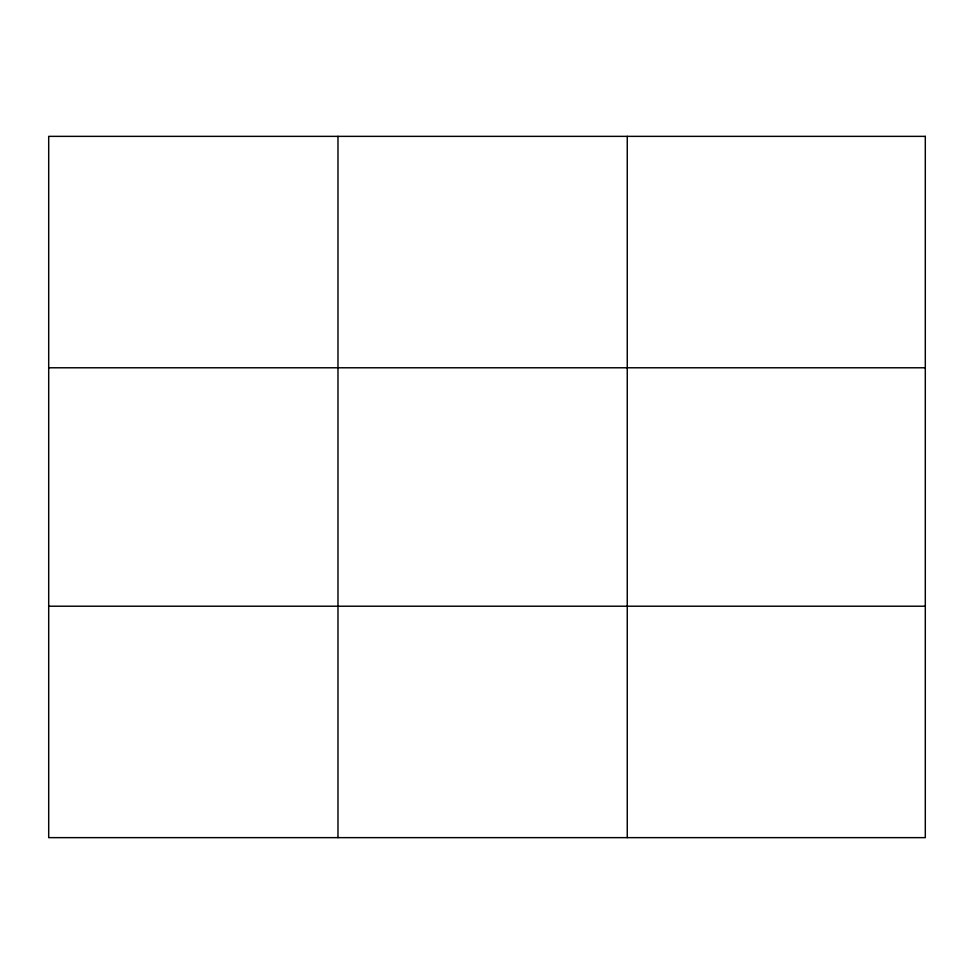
<?xml version="1.0" encoding="UTF-8"?>
<svg xmlns="http://www.w3.org/2000/svg" width="974" height="974" viewBox="0 0 974 974"><rect width="100%" height="100%" fill="white"/><g stroke="black" fill="none" stroke-linecap="round" stroke-linejoin="round"><path stroke-width="1.46" d="M337.978 136.36L337.978 837.64M627.256 136.36L627.256 837.64M48.7 367.782L925.3 367.782M48.7 606.218L925.3 606.218M925.3 136.36L925.3 837.64L48.7 837.64L48.7 136.36L925.3 136.36"/></g></svg>
